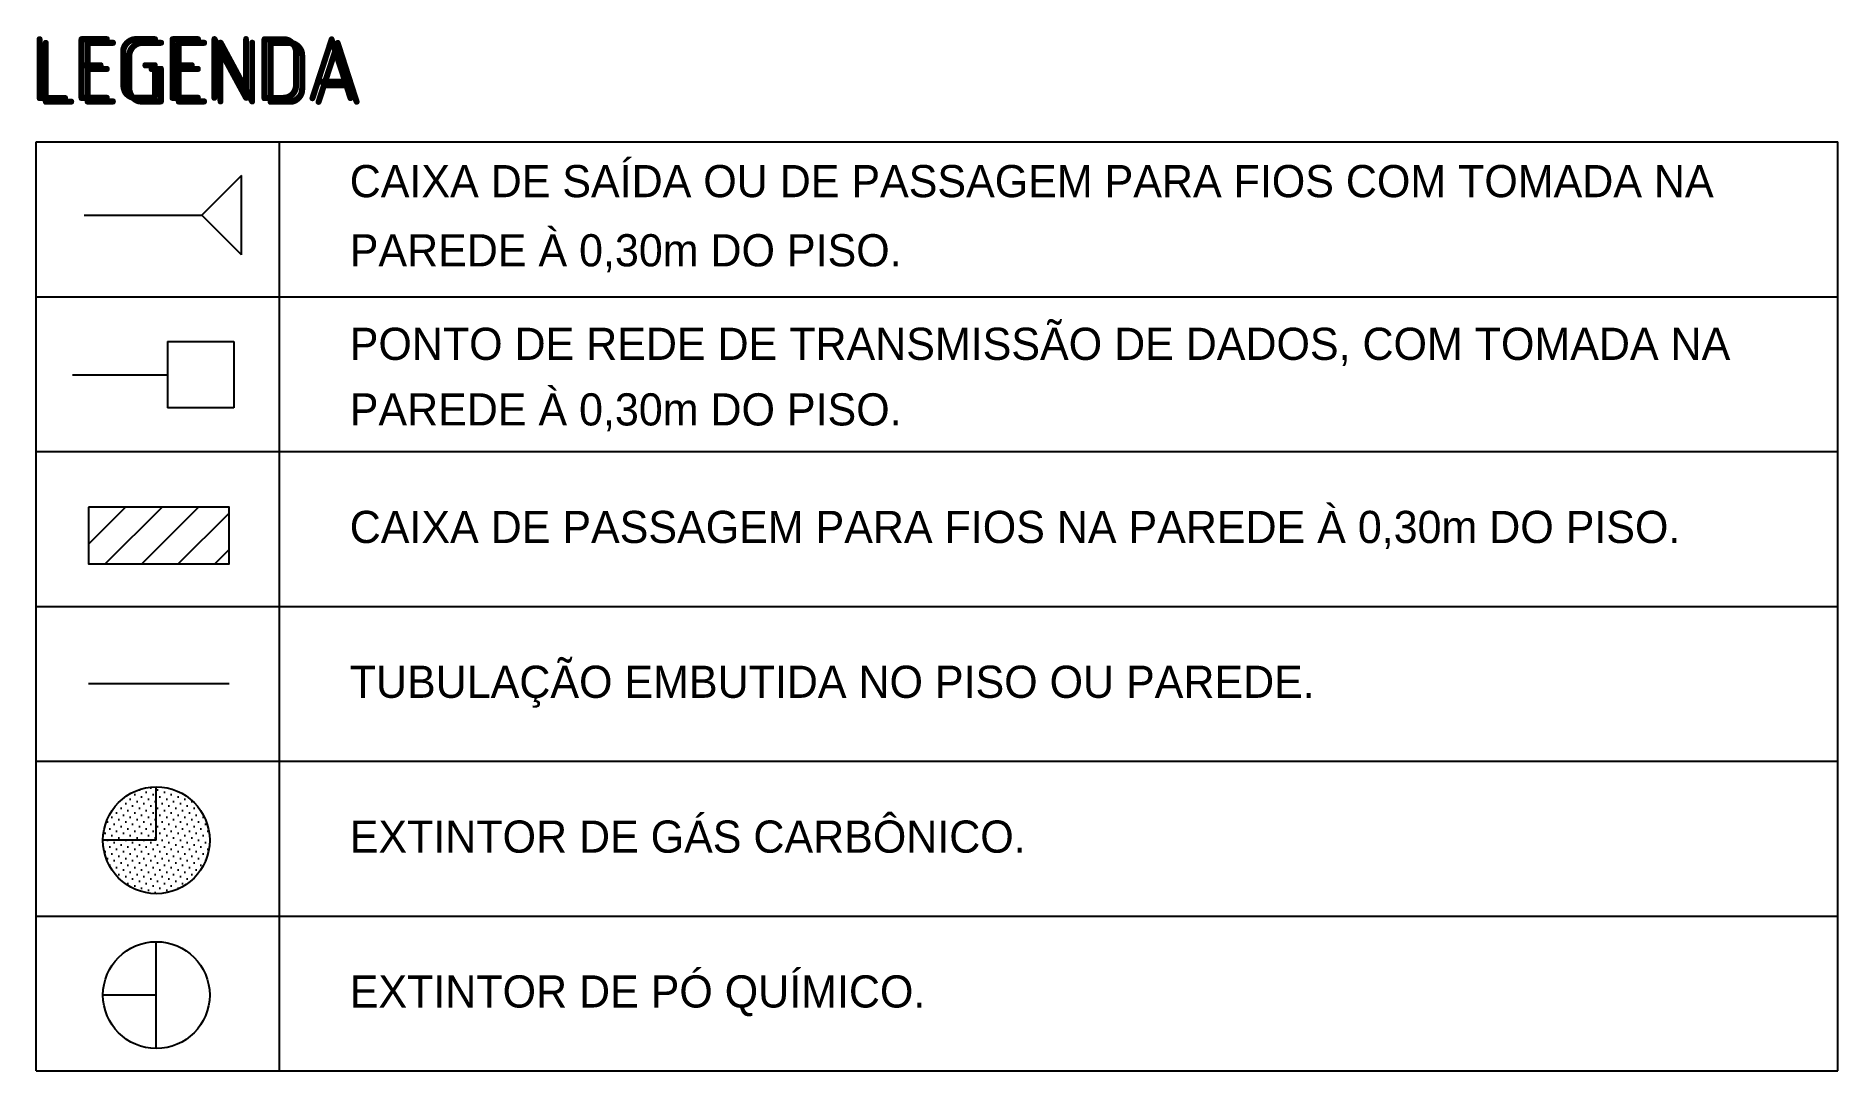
# Model space of a CAD drawing. Header units: millimetres. Extents: x 120.24 to 128.98, y 182.07 to 187.08.
import ezdxf

# ---------------------------------------------------------------- set-up
doc = ezdxf.new("R2010")
doc.units = ezdxf.units.MM
for name, color, linetype in [('015', 6, 'Continuous'), ('018', 4, 'Continuous'), ('021', 1, 'Continuous'), ('025', 2, 'Continuous'), ('03', 3, 'Continuous')]:
    doc.layers.add(name, color=color, linetype=linetype)
doc.styles.add('CLAUDINEY', font='stylu.ttf')
doc.styles.add('COTAS', font='isocp3.shx', dxfattribs={"height": 0.15})

# ---------------------------------------------------------------- blocks, each defined once
blk = doc.blocks.new('DADOS')
at = {"layer": '018'}
for p, q in [((0.1168, 0.0669), (0.2507, 0.0669)), ((0.1168, 0.0669), (0.1168, -0.0669)), ((0.2507, 0.0669), (0.2507, -0.0669)), ((-0.075, 0), (0.1168, 0)), ((0.2507, -0.0669), (0.1168, -0.0669))]:
    blk.add_line(p, q, dxfattribs=at)

msp = doc.modelspace()

# ---------------------------------------------------------------- hatches: boundary and pattern name
at = {"layer": '015'}
h = msp.add_hatch(dxfattribs=at)
h.set_pattern_fill('DOTS', color=256, scale=0.5, angle=45, style=0)
h.set_pattern_definition([(45, (47.01822, 120.88625), (-0.011048543, 0.03314563), [0, -0.03125])])
h.paths.add_polyline_path([(120.8274, 183.1884), (120.5688, 183.1884, 1), (121.0861, 183.1884, 0.414214), (120.8274, 183.4471)])
h.paths.add_polyline_path([(120.5688, 183.1884), (120.8274, 183.1884), (120.8274, 183.4471, 0.414214)], flags=16)
at = {"layer": '018', "linetype": 'Continuous'}
h = msp.add_hatch(dxfattribs=at)
h.set_pattern_fill('ANSI31', color=256, style=0)
h.set_pattern_definition([(45, (47.01822, 121.04088), (-0.08838835, 0.08838835), [])])
h.paths.add_polyline_path([(120.499, 184.802), (120.499, 184.5266), (121.1803, 184.5266), (121.1803, 184.802)])

# ---------------------------------------------------------------- linework, layer by layer
at = {"layer": '018', "linetype": 'Continuous', "ltscale": 0.05}
for p, q in [((121.2398, 186.4077), (121.0478, 186.2157)), ((121.2398, 186.0237), (121.2398, 186.4077)), ((120.4777, 186.2157), (121.0478, 186.2157)), ((121.2398, 186.0237), (121.0478, 186.2157))]:
    msp.add_line(p, q, dxfattribs=at)
at = {"layer": '018', "linetype": 'Continuous'}
msp.add_lwpolyline([(120.499, 184.802), (120.499, 184.5266), (121.1803, 184.5266), (121.1803, 184.802)], close=True, dxfattribs=at)
at = {"layer": '025', "linetype": 'Continuous', "ltscale": 0.05}
for p, q in [((120.2444, 186.5711), (128.9796, 186.5711)), ((120.2444, 182.0711), (120.2444, 186.5711)), ((121.424, 182.0711), (121.424, 186.5711)), ((128.9796, 182.0711), (128.9796, 186.5711)), ((120.2444, 185.8211), (128.9796, 185.8211)), ((120.2444, 185.0711), (128.9796, 185.0711)), ((120.2444, 184.3211), (128.9796, 184.3211)), ((120.2444, 184.3211), (128.9796, 184.3211)), ((120.2444, 183.5711), (128.9796, 183.5711)), ((120.2444, 183.5711), (128.9796, 183.5711)), ((120.2444, 182.8211), (128.9796, 182.8211)), ((120.2444, 182.8211), (128.9796, 182.8211)), ((120.2444, 182.0711), (128.9796, 182.0711))]:
    msp.add_line(p, q, dxfattribs=at)
at = {"layer": '03'}
for p, q in [((120.499, 183.9472), (121.1803, 183.9472)), ((120.8274, 183.1884), (120.8274, 183.4471)), ((120.8274, 183.1884), (120.5688, 183.1884)), ((120.8274, 182.1797), (120.8274, 182.6971)), ((120.8274, 182.4384), (120.5688, 182.4384))]:
    msp.add_line(p, q, dxfattribs=at)
for centre in [(120.8274, 183.1884), (120.8274, 182.4384)]:
    msp.add_circle(centre, 0.2587, dxfattribs=at)

# ---------------------------------------------------------------- block references
at = {"layer": '03', "xscale": 2.4, "yscale": 2.4, "zscale": 2.4}
msp.add_blockref('DADOS', (120.6017, 185.4436), dxfattribs=at)

# ---------------------------------------------------------------- texts
at = {"layer": '015', "style": 'COTAS'}
msp.add_text('LEGENDA', height=0.31403, dxfattribs=at).set_placement((120.2465, 186.7511))
at = {"layer": '021', "linetype": 'Continuous', "ltscale": 0.05, "style": 'CLAUDINEY'}
for s, p in [('CAIXA DE SAÍDA OU DE PASSAGEM PARA FIOS COM TOMADA NA', (121.7651, 186.3033)), ('PAREDE À 0,30m DO PISO.', (121.7651, 185.9683)), ('PONTO DE REDE DE TRANSMISSÃO DE DADOS, COM TOMADA NA', (121.7651, 185.5152)), ('PAREDE À 0,30m DO PISO.', (121.7651, 185.1976)), ('CAIXA DE PASSAGEM PARA FIOS NA PAREDE À 0,30m DO PISO.', (121.7651, 184.6282)), ('TUBULAÇÃO EMBUTIDA NO PISO OU PAREDE.', (121.7651, 183.8782)), ('EXTINTOR DE GÁS CARBÔNICO.', (121.7651, 183.1282)), ('EXTINTOR DE PÓ QUÍMICO.', (121.7651, 182.3782))]:
    msp.add_text(s, height=0.155839, dxfattribs=at).set_placement(p)
at = {"layer": '03', "style": 'COTAS'}
msp.add_text('LEGENDA', height=0.31403, dxfattribs=at).set_placement((120.2167, 186.7687))

doc.saveas('drawing.dxf')
